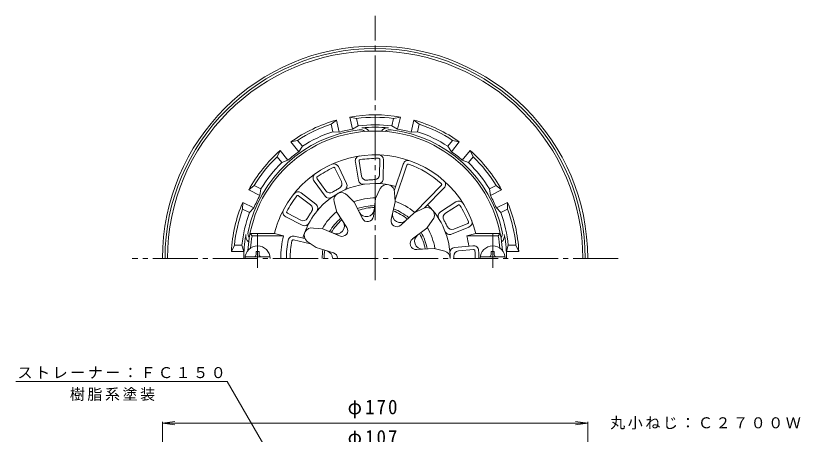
# Model space of a CAD drawing. Units: millimetres, scale not verified. Extents: x -176 to 147, y -232 to 267.
# Drawn here: x -169 to 144.7, y 99.6 to 267.1 of the extents above; entities that cross this region are included whole.
import ezdxf

# ---------------------------------------------------------------- set-up
doc = ezdxf.new("R2010")
doc.units = ezdxf.units.MM
doc.header["$LTSCALE"] = 2
doc.linetypes.add('CHAIN2', pattern=[12, 9, -1, 1, -1])
for name, color, linetype, lineweight in [('2-0', 3, 'Continuous', 9), ('2-2', 6, 'Continuous', 9), ('2-3', 4, 'Continuous', 9), ('2-4', 7, 'Continuous', 9), ('2-5', 7, 'Continuous', 9)]:
    doc.layers.add(name, color=color, linetype=linetype, lineweight=lineweight)
doc.styles.add('ＭＳ ゴシック', font='')
doc.styles.get('ＭＳ ゴシック').set_extended_font_data('MS Gothic')

msp = doc.modelspace()

# ---------------------------------------------------------------- linework, layer by layer
at = {"layer": '2-0', "linetype": 'CHAIN2'}
for p, q in [((-25.264, 161.253), (-25.264, 267.131)), ((-72.264, 169.971), (-72.264, 179.864)), ((21.736, 169.971), (21.736, 179.864)), ((71.896, 169.971), (-122.423, 169.971)), ((-72.264, 169.971), (-72.264, 166.228)), ((21.736, 169.971), (21.736, 166.228))]:
    msp.add_line(p, q, dxfattribs=at)
at = {"layer": '2-0'}
for p, q in [((-32.663, 225.985), (-35.363, 226.577)), ((-34.256, 221.726), (-35.363, 226.577)), ((-31.993, 223.046), (-32.663, 225.985)), ((-18.535, 223.046), (-17.864, 225.984)), ((-17.864, 225.984), (-15.164, 226.577)), ((-16.272, 221.726), (-15.164, 226.577)), ((-42.9, 223.648), (-40.725, 225.353)), ((-42.229, 220.71), (-42.9, 223.648)), ((-39.618, 220.502), (-40.725, 225.353)), ((-34.256, 221.726), (-31.993, 223.046)), ((-18.535, 223.046), (-16.272, 221.726)), ((-10.91, 220.502), (-9.802, 225.353)), ((-7.627, 223.648), (-9.802, 225.353)), ((-8.298, 220.71), (-7.627, 223.648)), ((-42.229, 220.71), (-39.618, 220.502)), ((-10.91, 220.502), (-8.298, 220.71)), ((-56.234, 217.227), (-58.923, 216.59)), ((-55.821, 212.699), (-58.923, 216.59)), ((-54.355, 214.871), (-56.234, 217.227)), ((3.827, 214.871), (5.707, 217.227)), ((5.293, 212.699), (8.396, 216.59)), ((5.707, 217.227), (8.396, 216.59)), ((-55.821, 212.699), (-54.355, 214.871)), ((3.827, 214.871), (5.293, 212.699)), ((-64.443, 210.68), (-63.223, 213.16)), ((-62.564, 208.324), (-64.443, 210.68)), ((-60.121, 209.27), (-63.223, 213.16)), ((9.593, 209.27), (12.696, 213.16)), ((12.037, 208.324), (13.916, 210.68)), ((13.916, 210.68), (12.696, 213.16)), ((-62.564, 208.324), (-60.121, 209.27)), ((9.593, 209.27), (12.037, 208.324)), ((-73.67, 199.11), (-75.817, 197.369)), ((-70.955, 197.802), (-73.67, 199.11)), ((-71.333, 195.209), (-70.955, 197.802)), ((20.428, 197.802), (23.143, 199.11)), ((20.428, 197.802), (20.806, 195.209)), ((23.143, 199.11), (25.29, 197.369)), ((-71.333, 195.209), (-75.817, 197.369)), ((20.806, 195.209), (25.29, 197.369)), ((-78.226, 189.649), (-78.203, 192.413)), ((-73.72, 190.254), (-78.203, 192.413)), ((23.193, 190.254), (27.676, 192.413)), ((27.699, 189.649), (27.676, 192.413)), ((-75.511, 188.342), (-78.226, 189.649)), ((-75.511, 188.342), (-73.72, 190.254)), ((24.984, 188.342), (23.193, 190.254)), ((24.984, 188.342), (27.699, 189.649)), ((-81.519, 175.221), (-82.698, 172.721)), ((-77.721, 172.721), (-82.698, 172.721)), ((-78.505, 175.221), (-81.519, 175.221)), ((-77.721, 172.721), (-78.505, 175.221)), ((27.194, 172.721), (27.978, 175.221)), ((27.194, 172.721), (32.171, 172.721)), ((27.978, 175.221), (30.992, 175.221)), ((30.992, 175.221), (32.171, 172.721))]:
    msp.add_line(p, q, dxfattribs=at)
for centre, radius, start, end in [((-25.264, 169.971), 85, 0, 180), ((-25.264, 169.971), 84, 0, 180), ((-25.264, 169.971), 83, 0, 180), ((-25.264, 169.971), 57.5, 79.88412, 100.11584), ((-25.264, 169.971), 56.5, 82.47446, 97.5255), ((-25.264, 169.971), 57.5, 105.5984, 125.83012), ((-25.264, 169.971), 56.5, 108.18874, 123.23978), ((-25.264, 169.971), 53.5, 82.77437, 97.22559), ((-25.264, 169.971), 57.5, 54.16985, 74.40157), ((-25.264, 169.971), 56.5, 56.76018, 71.81122), ((-25.264, 169.971), 51.904, 97.04736, 168.20065), ((-25.264, 169.971), 53.5, 108.48865, 122.93987), ((-25.264, 169.971), 52.53, 99.85628, 105.858), ((-31.264, 218.506), 3, 50.12877, 97.0475), ((-25.264, 169.971), 52.518, 90.00005, 95.7953), ((-30.264, 219.236), 3, 33.90709, 95.79515), ((-25.264, 169.971), 52.518, 84.2047, 89.99995), ((-20.264, 219.236), 3, 84.20485, 146.09291), ((-19.264, 218.506), 3, 82.9525, 129.87123), ((-25.264, 169.971), 51.904, 11.79935, 82.95264), ((-25.264, 169.971), 52.53, 74.142, 80.14372), ((-25.264, 169.971), 53.5, 57.06009, 71.51131), ((-25.264, 169.971), 57.5, 131.3127, 151.54442), ((-25.264, 169.971), 56.5, 133.90303, 148.95407), ((-25.264, 169.971), 52.53, 125.57056, 131.57228), ((-25.264, 169.971), 52.53, 48.42775, 54.42938), ((-25.264, 169.971), 57.5, 28.45551, 48.68726), ((-25.264, 169.971), 56.5, 31.0459, 46.09694), ((-25.264, 169.971), 53.5, 134.20294, 148.65416), ((-25.264, 169.971), 53.5, 31.34581, 45.79703), ((-25.264, 169.971), 52.53, 151.28485, 157.28658), ((-25.264, 169.971), 52.53, 22.71335, 28.71501), ((-25.264, 169.971), 57.5, 157.02698, 177.2587), ((-25.264, 169.971), 57.5, 2.7413, 22.97302), ((-25.264, 169.971), 56.5, 159.61731, 174.66835), ((-25.264, 169.971), 53.5, 159.91722, 174.36844), ((-25.264, 169.971), 53.5, 5.63156, 20.08278), ((-25.264, 169.971), 56.5, 5.33165, 20.38269), ((-25.264, 169.971), 52.518, 170.14371, 180), ((-73.957, 178.971), 3, 169.52812, 231.41545), ((-73.134, 179.971), 3, 168.20082, 215.11894), ((22.607, 179.971), 3, 324.88106, 11.79918), ((23.429, 178.971), 3, 308.58455, 10.47188), ((-25.264, 169.971), 52.518, 0, 9.85629), ((-25.264, 169.971), 52.53, 176.99913, 179.99992), ((-25.264, 169.971), 52.53, 0.00008, 3.00087)]:
    msp.add_arc(centre, radius, start, end, dxfattribs=at)
at = {"layer": '2-2'}
for p, q in [((-31.959, 201.295), (-33.161, 208.57)), ((-30.715, 202.964), (-31.692, 208.877)), ((-23.492, 203.495), (-23.389, 209.487)), ((-22.019, 201.913), (-21.891, 209.398)), ((-17.651, 197.01), (-14.006, 207.727)), ((-17.295, 193.398), (-12.565, 207.304)), ((-38.726, 200.724), (-41.323, 206.125)), ((-36.699, 199.972), (-39.944, 206.718)), ((-45.305, 194.958), (-49.644, 200.92)), ((-44.942, 197.008), (-48.469, 201.854)), ((-25.094, 193.97), (-23.259, 197.901)), ((-9.353, 188.411), (1.225, 199.244)), ((-5.507, 190.203), (2.298, 198.196)), ((-51.096, 191.411), (-55.841, 195.072)), ((-48.947, 191.648), (-54.874, 196.221)), ((-33.632, 192.465), (-36.323, 195.098)), ((-17.215, 192.581), (-17.584, 196.329)), ((-40.56, 188.465), (-41.681, 192.655)), ((-33.632, 192.465), (-30.352, 185.986)), ((-25.094, 193.971), (-25.959, 186.76)), ((-17.215, 192.581), (-18.868, 185.51)), ((0.812, 188.573), (7.009, 192.57)), ((2.839, 188.095), (7.876, 191.344)), ((-40.56, 188.465), (-36.588, 182.385)), ((-9.707, 188.246), (-15.005, 183.28)), ((-9.707, 188.246), (-5.775, 190.078)), ((-54.387, 183.305), (-60.941, 186.686)), ((-54.983, 185.301), (-60.31, 188.048)), ((-4.564, 182.118), (-2.438, 185.226)), ((-46.133, 181.824), (-49.887, 182.111)), ((-4.564, 182.118), (-10.376, 177.763)), ((5.333, 179.698), (12.252, 182.558)), ((6.199, 181.679), (11.738, 183.969)), ((-75.274, 179.971), (-74.447, 178.971)), ((-65.541, 179.971), (-75.274, 179.971)), ((-61.895, 178.971), (-74.447, 178.971)), ((-65.541, 179.971), (-61.895, 178.971)), ((-53.335, 177.897), (-57.592, 178.866)), ((-46.133, 181.824), (-39.455, 178.968)), ((15.014, 179.971), (11.368, 178.971)), ((11.368, 178.971), (23.92, 178.971)), ((15.014, 179.971), (24.746, 179.971)), ((24.746, 179.971), (23.92, 178.971)), ((-51.059, 175.841), (-57.925, 177.403)), ((-48.869, 174.306), (-52.421, 176.795)), ((-48.869, 174.306), (-41.918, 172.201)), ((-1.599, 173.971), (-8.85, 173.572)), ((-1.599, 173.971), (2.59, 172.847)), ((6.466, 174.354), (13.81, 175.02)), ((8.04, 172.991), (14.009, 173.532))]:
    msp.add_line(p, q, dxfattribs=at)
for centre, radius, start, end in [((-25.264, 169.971), 51, 3.51134, 176.48866), ((-25.264, 169.971), 41.5, 13.94345, 151.99609), ((-31.209, 209.021), 2, 98.77922, 193.02014), ((-23.89, 209.447), 2, 358.57576, 88.00774), ((-41.753, 205.865), 2, 25.24243, 114.67441), ((-31.213, 209.021), 0.5, 98.66284, 196.66641), ((-25.263, 169.971), 40, 93.33945, 98.66273), ((-24.064, 170.059), 40, 89.73949, 95.06277), ((-23.884, 209.559), 0.5, 351.73672, 89.7403), ((-12.072, 207.203), 2, 70.61256, 164.85349), ((-12.076, 207.205), 0.5, 70.49619, 168.49976), ((-25.264, 169.971), 40, 48.58307, 70.49591), ((-25.264, 169.971), 40, 120.00612, 125.32941), ((-24.231, 170.588), 40, 116.40616, 121.72945), ((-41.798, 205.967), 0.5, 18.4034, 116.40697), ((-48.102, 202.199), 2, 125.44589, 219.68681), ((-48.105, 202.197), 0.5, 125.32951, 223.33308), ((-29.986, 201.621), 2, 189.38228, 278.48683), ((-28.742, 203.29), 2, 189.38228, 275.95941), ((-25.263, 169.971), 31.5, 93.1069, 95.95947), ((-24.064, 170.059), 31.5, 92.44275, 95.29532), ((-25.491, 203.529), 2, 272.44249, 359.01962), ((-24.018, 201.947), 2, 267.76982, 359.01996), ((0.867, 199.593), 2, 315.68094, 48.58325), ((-25.264, 169.971), 30, 74.08115, 137.7767), ((-24.231, 170.588), 31.5, 119.10942, 121.96199), ((-40.528, 199.857), 2, 299.10916, 25.68629), ((-38.502, 199.105), 2, 294.43649, 25.68663), ((-20.575, 196.561), 3, 355.56062, 153.46123), ((0.867, 199.593), 0.5, 315.68094, 48.58325), ((-24.618, 170.986), 40, 143.07283, 148.39612), ((-56.108, 194.646), 2, 51.9091, 141.34108), ((-56.194, 194.718), 0.5, 45.07007, 143.07364), ((-43.688, 196.135), 2, 216.04895, 305.1535), ((-43.325, 198.185), 2, 216.04895, 302.62608), ((-25.264, 169.971), 31.5, 119.77357, 122.62614), ((-38.764, 193.354), 3, 35.56062, 193.46123), ((-25.264, 169.971), 40, 146.67279, 151.99608), ((-52.317, 189.828), 2, 325.77583, 52.35297), ((-50.168, 190.065), 2, 321.10316, 52.3533), ((-25.264, 169.971), 24.24, 89.59406, 110.40605), ((-25.264, 169.971), 24.24, 49.59373, 70.40581), ((-25.264, 169.971), 30, 0, 45.68077), ((8.2, 190.958), 2, 32.21632, 126.45724), ((8.198, 190.961), 0.5, 32.09995, 130.10352), ((-25.264, 169.971), 41.5, 151.99609, 166.05655), ((-60.137, 188.521), 2, 152.11256, 246.35349), ((-60.139, 188.518), 0.5, 151.99619, 249.99976), ((-25.264, 169.971), 30, 137.7767, 157.44492), ((-24.618, 170.986), 31.5, 145.77609, 148.62866), ((-25.264, 169.971), 24.24, 129.59422, 150.40596), ((-25.264, 169.971), 21.15, 90.46648, 109.53362), ((-25.264, 169.971), 20.38, 90.74443, 109.25571), ((-28.762, 189.812), 3.146, 206.84773, 353.15253), ((-25.264, 169.971), 20.38, 50.74408, 69.25545), ((-25.264, 169.971), 21.15, 50.46611, 69.53334), ((-4.58, 187.326), 3, 315.56062, 113.46123), ((1.897, 186.893), 2, 122.81938, 211.92393), ((-25.264, 169.971), 40, 26.77655, 32.09984), ((-54.067, 187.078), 2, 242.71562, 329.29276), ((-25.264, 169.971), 31.5, 146.44025, 149.29282), ((-25.264, 169.971), 21.15, 130.46671, 149.53346), ((-25.264, 169.971), 20.38, 130.74463, 149.25557), ((-28.273, 187.038), 2.33, 206.84775, 353.15242), ((-16.598, 184.98), 2.33, 166.85048, 313.15239), ((-15.19, 187.419), 3.147, 166.84723, 313.1524), ((3.923, 186.415), 2, 122.81938, 209.39651), ((-25.264, 169.971), 31.5, 26.54401, 29.39658), ((-24.705, 168.905), 40, 23.17659, 28.49988), ((11.502, 184.412), 2, 292.01286, 21.44484), ((-53.471, 185.083), 2, 242.71562, 331.82018), ((-50.635, 179.206), 3, 75.56062, 233.46123), ((-40.697, 182.921), 3.146, 246.84773, 33.15253), ((-38.539, 181.111), 2.33, 246.84775, 33.15242), ((-25.264, 169.971), 24.24, 9.59354, 30.40552), ((-24.705, 168.905), 31.5, 25.87985, 28.73242), ((5.435, 183.528), 2, 205.87959, 292.45673), ((11.607, 184.451), 0.5, 285.17383, 23.1774), ((-25.264, 169.971), 50, 169.63023, 175.27099), ((-26.76, 169.971), 36.27, 165.63258, 180), ((-58.036, 176.916), 2, 77.18056, 168.0361), ((-25.264, 169.971), 30, 157.44492, 164.23296), ((-6.332, 176.862), 3.146, 126.84755, 273.15254), ((-25.264, 169.971), 20.38, 10.74391, 29.25508), ((-25.264, 169.971), 21.15, 10.46599, 29.53299), ((4.569, 181.547), 2, 201.20692, 292.45706), ((-23.767, 169.971), 36.27, 7.76474, 14.36742), ((-25.264, 169.971), 50, 4.72901, 10.36977), ((-25.264, 169.971), 35.5, 168.03593, 180), ((-25.264, 169.971), 34, 168.03592, 180), ((-58.036, 176.916), 0.5, 77.18056, 168.0361), ((-8.978, 175.898), 2.33, 121.96426, 278.03435), ((-25.264, 169.971), 21.15, 170.46655, 180), ((-25.264, 169.971), 20.38, 170.74452, 180), ((-45.41, 169.971), 3.146, 0, 73.15253), ((1.737, 169.971), 3, 0.00378, 73.46123), ((6.647, 172.363), 2, 95.18117, 184.28572), ((8.221, 170.999), 2, 95.18117, 181.7583), ((14.117, 173.04), 2, 4.57811, 98.81903), ((14.117, 173.044), 0.5, 4.46173, 102.4653), ((-25.264, 169.971), 40, 0.00014, 4.46162), ((-25.264, 169.971), 41.5, 0, 4.46153), ((-42.594, 169.971), 2.33, 0, 73.15239), ((-25.264, 169.971), 31.5, 0.00018, 1.75836)]:
    msp.add_arc(centre, radius, start, end, dxfattribs=at)
at = {"layer": '2-3'}
for p, q in [((-72.864, 171.571), (-72.864, 172.721)), ((-71.663, 172.721), (-72.864, 172.721)), ((-71.663, 171.571), (-71.663, 172.721)), ((21.136, 172.721), (22.336, 172.721)), ((21.136, 171.571), (21.136, 172.721)), ((22.336, 171.571), (22.336, 172.721)), ((-77.227, 170.571), (-67.3, 170.571)), ((26.7, 170.571), (16.773, 170.571))]:
    msp.add_line(p, q, dxfattribs=at)
for centre, radius, start, end in [((-72.264, 169.971), 5, 0, 180), ((21.736, 169.971), 5, 0, 180), ((-73.864, 171.571), 1, 270, 0), ((-70.664, 171.571), 1, 180, 270), ((20.136, 171.571), 1, 270, 0), ((23.337, 171.571), 1, 180, 270)]:
    msp.add_arc(centre, radius, start, end, dxfattribs=at)
at = {"layer": '2-4'}
for p, q in [((-110.264, 104.022), (-105.306, 104.675)), ((-110.264, 104.622), (-110.264, -29.33)), ((-110.264, 104.022), (59.736, 104.022)), ((-110.264, 104.022), (-105.306, 103.37)), ((59.736, 104.022), (54.779, 104.675)), ((59.736, 104.022), (54.779, 103.37)), ((59.736, 104.622), (59.736, -29.33))]:
    msp.add_line(p, q, dxfattribs=at)
at = {"layer": '2-5'}
msp.add_line((-168.963, 120.679), (-84.374, 120.679), dxfattribs=at)
msp.add_lwpolyline([(-84.374, 120.679), (-49.091, 59.567), (-52.135, 63.534)], dxfattribs=at)

# ---------------------------------------------------------------- texts
at = {"layer": '2-4', "color": 2, "char_height": 5.865, "attachment_point": 7, "style": 'ＭＳ ゴシック'}
for s, insert in [('\\T1.21;\\W0.95;φ170', (-36.264, 106.022)), ('\\T1.21;\\W0.95;φ107', (-36.264, 93.882))]:
    msp.add_mtext(s, dxfattribs=dict(at, insert=insert))
at = {"layer": '2-5', "char_height": 4.399, "attachment_point": 7, "style": 'ＭＳ ゴシック'}
for s, insert in [('\\T1.17;ストレーナー：ＦＣ１５０', (-168.221, 121.86)), ('\\T1.17;樹脂系塗装', (-147.319, 112.935)), ('\\T1.17;丸小ねじ：Ｃ２７００Ｗ', (68.698, 101.51))]:
    msp.add_mtext(s, dxfattribs=dict(at, insert=insert))

doc.saveas('drawing.dxf')
